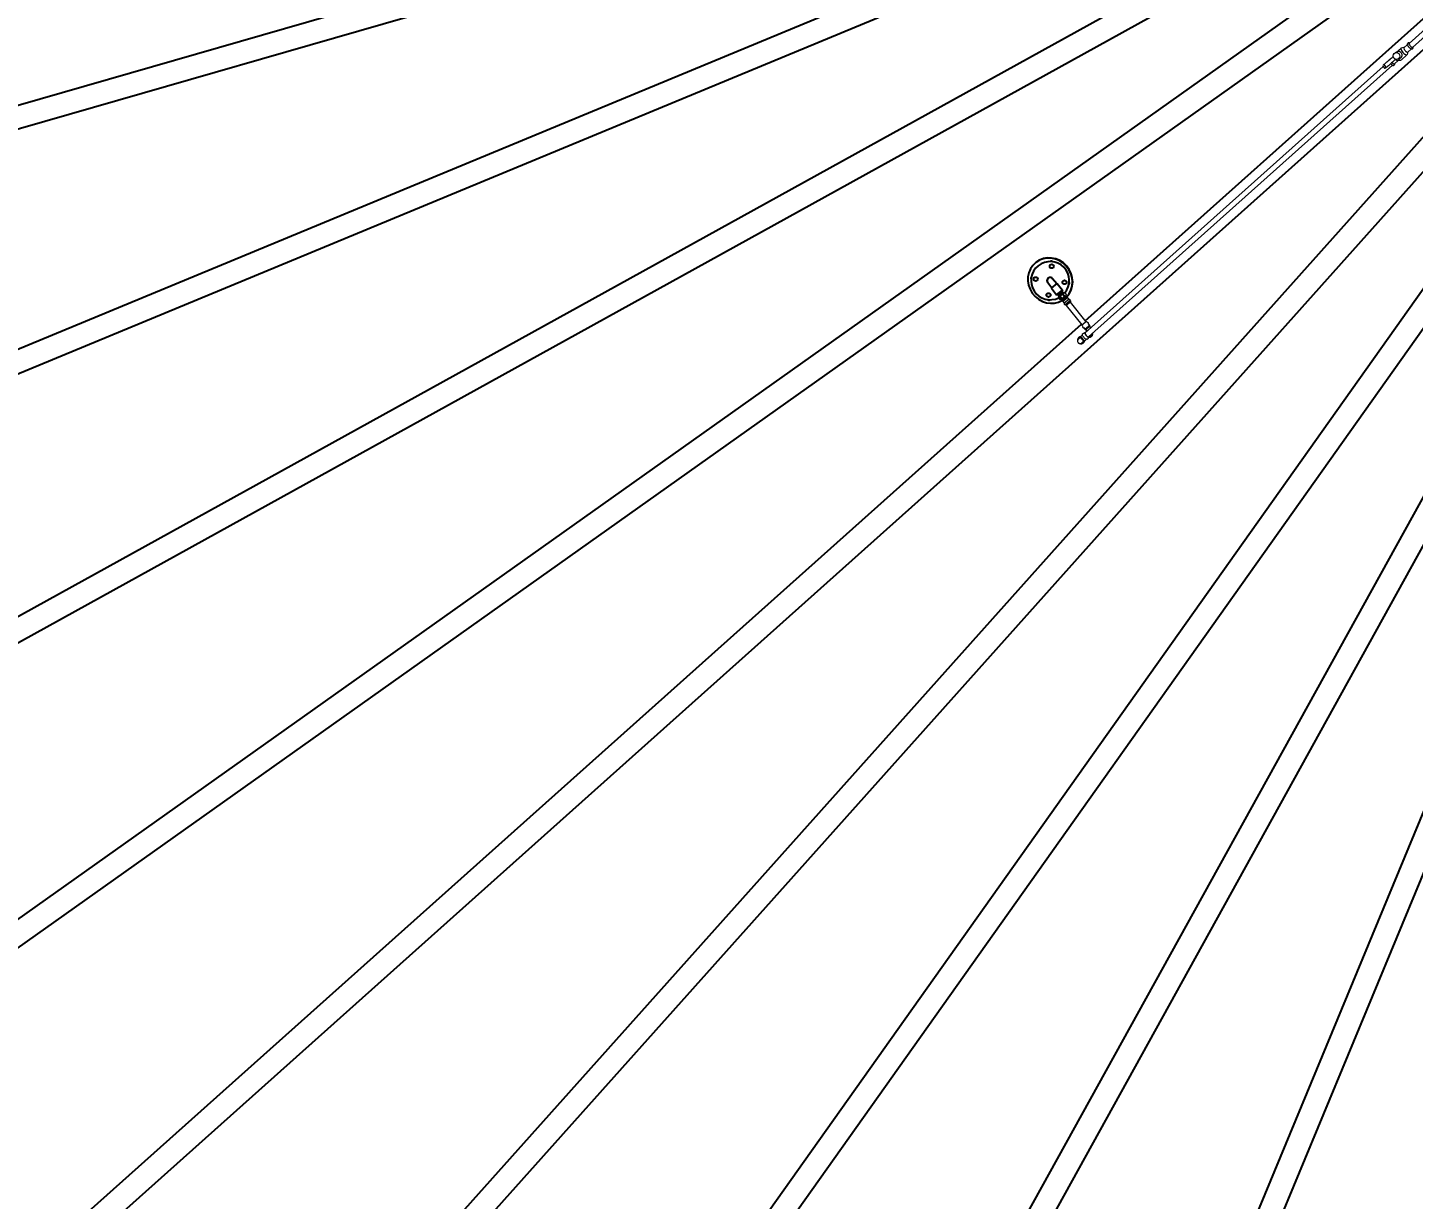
# Model space of a CAD drawing. Header units: millimetres. Extents: x 0 to 118900, y 0 to 84100.
# Drawn here: x 46862 to 52848, y 11692 to 16755 of the extents above; entities that cross this region are included whole.
import ezdxf

# ---------------------------------------------------------------- set-up
doc = ezdxf.new("R2010")
doc.units = ezdxf.units.MM
doc.header["$LTSCALE"] = 100
doc.layers.add('4003-AREA-04.1_F-Foundation', color=7, linetype='Continuous', lineweight=25, true_color=0xadadad)
doc.layers.add('P_Anti-Foam (AF)', color=6, linetype='Continuous', lineweight=18, true_color=0xff00ff)
for name, color, linetype, lineweight in [('4003-AREA-04.1_T-Tank', 7, 'Continuous', 25), ('Dimension', 7, 'Continuous', 18), ('Visible', 7, 'Continuous', 25)]:
    doc.layers.add(name, color=color, linetype=linetype, lineweight=lineweight)
doc.styles.add('Title', font='arial.ttf')
doc.dimstyles.new('Default - Method 2b', dxfattribs={"dimscale": 100, "dimtxt": 3, "dimasz": 2.5, "dimexe": 3, "dimexo": 0.5, "dimgap": 0.7, "dimtad": 0, "dimtoh": 1, "dimdec": 1, "dimrnd": 1e-08, "dimtxsty": 'Title', "dimcen": 0.09, "dimdle": 10, "dimclrd": 256, "dimclre": 256, "dimclrt": 7, "dimadec": 0, "dimazin": 2, "dimtfac": 0.833333, "dimtdec": 1, "dimtmove": 0, "dimatfit": 3, "dimfxl": 1, "dimtolj": 1, "dimlwd": -1, "dimlwe": -1, "dimarcsym": 0})

# ---------------------------------------------------------------- blocks, each defined once
blk = doc.blocks.new('*D26')
at = {"layer": 'Defpoints', "color": 0, "transparency": 16777216}
for p in [(24937.9, 18779.6), (55187.9, 18779.6), (55187.9, 4279.6)]:
    blk.add_point(p, dxfattribs=at)
at = {"layer": 'Dimension', "transparency": 16777216}
for p, q in [((24937.9, 18729.6), (24937.9, 3979.6)), ((55187.9, 18729.6), (55187.9, 3979.6)), ((25187.9, 4279.6), (54937.9, 4279.6))]:
    blk.add_line(p, q, dxfattribs=at)
for points in [[(25187.9, 4321.3), (25187.9, 4237.9), (24937.9, 4279.6)], [(54937.9, 4321.3), (54937.9, 4237.9), (55187.9, 4279.6)]]:
    blk.add_solid(points, dxfattribs=at)
at = {"layer": 'Dimension', "color": 7, "transparency": 16777216, "insert": (39499, 4349.6), "char_height": 300, "attachment_point": 7, "style": 'Title'}
blk.add_mtext('\\A1;30250', dxfattribs=at)

msp = doc.modelspace()

# ---------------------------------------------------------------- linework, layer by layer
at = {"layer": '4003-AREA-04.1_F-Foundation'}
msp.add_circle((55187.91, 18779.59), 12250, dxfattribs=at)
at = {"layer": '4003-AREA-04.1_T-Tank'}
msp.add_circle((55187.91, 18779.59), 11950, dxfattribs=at)
at = {"layer": 'P_Anti-Foam (AF)'}
for p, q in [((52898.8, 16748.48), (52829.43, 16686.48)), ((52913.46, 16732.08), (52844.09, 16670.08)), ((52779.51, 16650.72), (52769.33, 16646.51)), ((52775.61, 16649.11), (52794.96, 16666.4)), ((52807.25, 16668.87), (52796.12, 16666.94)), ((52806.95, 16668.6), (52823.04, 16682.98)), ((52824.11, 16650.01), (52820.94, 16639.17)), ((52822.97, 16682.2), (52823.29, 16685.59)), ((52823.81, 16649.73), (52839.9, 16664.12)), ((52839.11, 16664.13), (52842.52, 16664.07)), ((52717.79, 16586.7), (51430.22, 15435.95)), ((52757.95, 16593.09), (51444.88, 15419.55)), ((52717.82, 16586.66), (52721.63, 16582.07)), ((52720.29, 16595.53), (52718.18, 16593.64)), ((52730.52, 16584.68), (52721.63, 16595.39)), ((52728.33, 16581.39), (52730.45, 16583.28)), ((52766.29, 16598.33), (52782.53, 16612.85)), ((52766.74, 16598.73), (52766.49, 16596.13)), ((52790.99, 16623.01), (52780.81, 16618.79)), ((52782.06, 16612.76), (52793.66, 16614.78)), ((52794.83, 16615.32), (52820.28, 16638.07)), ((51312.22, 15605.14), (51307.83, 15601.63)), ((51310.94, 15597.72), (51307.83, 15601.63)), ((51308.98, 15602.81), (51309.1, 15602.65)), ((51315.33, 15601.23), (51310.94, 15597.72)), ((51312.22, 15605.14), (51313.62, 15606.25)), ((51315.33, 15601.23), (51312.22, 15605.14)), ((51313.37, 15599.66), (51314.61, 15598.09)), ((51323.81, 15614.38), (51313.62, 15606.25)), ((51316.73, 15602.34), (51313.62, 15606.25)), ((51314.09, 15594.99), (51336.37, 15612.76)), ((51314.09, 15594.99), (51316.58, 15591.86)), ((51335.08, 15612.72), (51314.41, 15596.24)), ((51314.61, 15598.09), (51314.41, 15596.24)), ((51314.41, 15596.24), (51314.89, 15595.63)), ((51333.22, 15612.93), (51314.61, 15598.09)), ((51323.14, 15579.82), (51315.12, 15589.88)), ((51316.58, 15591.86), (51315.13, 15589.89)), ((51315.33, 15601.23), (51316.73, 15602.34)), ((51316.58, 15591.86), (51338.86, 15609.63)), ((51326.93, 15610.47), (51316.73, 15602.34)), ((51327.96, 15583.66), (51319.93, 15593.72)), ((51321.6, 15595.05), (51329.62, 15584.99)), ((51323.14, 15579.82), (51327.96, 15583.66)), ((51323.81, 15614.38), (51325.34, 15615.6)), ((51323.81, 15614.38), (51326.93, 15610.47)), ((51331.14, 15620.23), (51325.34, 15615.6)), ((51325.34, 15615.6), (51328.46, 15611.7)), ((51326.93, 15610.47), (51328.46, 15611.7)), ((51329.62, 15584.99), (51327.96, 15583.66)), ((51329.18, 15582.88), (51328.32, 15583.96)), ((51334.26, 15616.32), (51328.46, 15611.7)), ((51329.18, 15582.88), (51344.82, 15595.35)), ((51329.18, 15582.88), (51329.48, 15580.9)), ((51329.48, 15580.9), (51346.68, 15594.62)), ((51333.2, 15576.24), (51329.48, 15580.9)), ((51329.62, 15584.99), (51340.79, 15593.9)), ((51329.88, 15619.48), (51330.01, 15619.33)), ((51331.14, 15620.23), (51331.28, 15620.34)), ((51331.14, 15620.23), (51334.26, 15616.32)), ((51334.4, 15616.43), (51331.28, 15620.34)), ((51331.97, 15614.5), (51333.22, 15612.93)), ((51340.79, 15593.9), (51332.77, 15603.96)), ((51350.4, 15589.96), (51333.2, 15576.24)), ((51333.2, 15576.24), (51334.2, 15572.1)), ((51333.22, 15612.93), (51335.08, 15612.72)), ((51354.21, 15588.06), (51334.2, 15572.1)), ((51334.2, 15572.1), (51340.1, 15564.7)), ((51334.4, 15616.43), (51334.26, 15616.32)), ((51342.62, 15595.36), (51334.59, 15605.41)), ((51335.08, 15612.72), (51335.56, 15612.12)), ((51336.37, 15612.76), (51338.86, 15609.63)), ((51338.86, 15609.63), (51341.1, 15610.61)), ((51340.1, 15564.7), (51339.57, 15563.36)), ((51360.11, 15580.66), (51340.1, 15564.7)), ((51342.62, 15595.36), (51340.79, 15593.9)), ((51340.95, 15610.49), (51348.98, 15600.43)), ((51341.12, 15610.61), (51349.14, 15600.56)), ((51342.62, 15595.36), (51348.98, 15600.43)), ((51344.82, 15595.35), (51343.96, 15596.43)), ((51364.79, 15574.8), (51344.78, 15558.83)), ((51344.82, 15595.35), (51346.68, 15594.62)), ((51350.4, 15589.96), (51346.68, 15594.62)), ((51368.72, 15569.87), (51348.7, 15553.91)), ((51349.14, 15600.56), (51348.98, 15600.43)), ((51350.4, 15589.96), (51354.21, 15588.06)), ((51354.21, 15588.06), (51360.11, 15580.66)), ((51360.11, 15580.66), (51361.53, 15580.88)), ((51364.79, 15574.8), (51365.32, 15576.13)), ((51364.79, 15574.8), (51368.72, 15569.87)), ((51434.42, 15484.6), (51367.31, 15568.75)), ((51344.78, 15558.83), (51343.36, 15558.62)), ((51344.78, 15558.83), (51348.7, 15553.91)), ((51417.22, 15470.89), (51350.11, 15555.03)), ((51435.83, 15485.73), (51415.81, 15469.76)), ((51419.74, 15464.84), (51415.81, 15469.76)), ((51430.15, 15451.78), (51424.42, 15458.98)), ((51450.17, 15467.75), (51430.15, 15451.78)), ((51433.51, 15450.35), (51430.15, 15451.78)), ((51439.75, 15480.8), (51435.83, 15485.73)), ((51450.17, 15467.75), (51444.43, 15474.94)), ((51450.88, 15463.86), (51450.17, 15467.75)), ((51401.63, 15412.15), (51403.97, 15414.02)), ((51411.25, 15418.68), (51412.38, 15422.12)), ((51418.33, 15427.74), (51412.8, 15422.8)), ((51417.59, 15392.14), (51419.93, 15394)), ((51429.02, 15437.29), (51424.58, 15433.32)), ((51425.61, 15402.63), (51429.15, 15403.36)), ((51428.26, 15402.95), (51428.66, 15403.26)), ((51435.39, 15408.65), (51429.86, 15403.71)), ((51435.2, 15408.48), (51435.41, 15408.65)), ((51446.08, 15418.21), (51441.64, 15414.24)), ((51442.68, 15414.45), (51450.77, 15420.9)), ((51451.89, 15419.49), (51453.49, 15420.77))]:
    msp.add_line(p, q, dxfattribs=at)
for centre, radius, start, end in [((51362.06, 15577.42), 3.5, 338.478376, 98.669863), ((51342.83, 15562.08), 3.5, 158.478376, 278.669863), ((51422.54, 15462.28), 3.59, 141.254503, 295.893736), ((51419.55, 15464.68), 0.25, 321.254503, 38.574119), ((51424.22, 15458.82), 0.25, 38.574119, 115.893736), ((51439.95, 15480.96), 0.25, 218.574119, 295.893736), ((51441.63, 15477.5), 3.59, 321.254503, 115.893736), ((51444.63, 15475.09), 0.25, 141.254503, 218.574119)]:
    msp.add_arc(centre, radius, start, end, dxfattribs=at)
msp.add_ellipse((52775.07, 16632.65), major_axis=(5.74, -13.86), ratio=0.9396926, dxfattribs=at)
for centre, major_axis, ratio, start_param, end_param in [((52785.25, 16636.87), (5.74, -13.86), 0.9396926, 0, 3.1415927), ((52807.62, 16652.23), (-12.66, 14.17), 0.324902, 6.0835185, 9.6244448), ((52815.38, 16659.17), (-8.43, 9.43), 0.324902, 0, 3.1415927), ((52831.92, 16673.96), (-8.43, 9.43), 0.324902, 0.2924135, 2.8491792), ((52837.2, 16678.67), (-7.43, 8.31), 0.324902, 6.1189709, 9.5889924), ((52721.35, 16589.81), (-1.91, 4.62), 0.9396926, 0.3177212, 1.8885175), ((52720.93, 16594.76), (-0.383, 0.924), 0.9396926, 5.0301101, 6.6009065), ((52729.81, 16584.05), (0.383, -0.924), 0.9396926, 0.3177212, 1.8885175), ((52732.56, 16590.72), (3.22, -3.82), 0.071895, 6.1758542, 6.2849944), ((52757.86, 16607.76), (8.43, -9.43), 0.324902, 4.795378, 6.2831853), ((52774.41, 16622.55), (8.43, -9.43), 0.324902, 4.9072984, 6.0835185), ((52782.16, 16629.48), (12.66, -14.17), 0.324902, 5.1444409, 6.2831853), ((52725.16, 16585.22), (1.91, -4.62), 0.9396926, 5.0301101, 6.6009065), ((51328.12, 15600.25), (13, 10.37), 0.0001115, 2.0964114, 2.2518837), ((51328.12, 15600.24), (13, 10.37), 0.0001222, 1.0492085, 1.2046796), ((51328.11, 15600.24), (13, 10.37), 0.0000108, 0.0020107, 0.1574818), ((51409.61, 15402.14), (-7.98, 10.01), 0.9455903, 5.8677597, 7.3694977), ((51409.61, 15402.14), (7.98, -10.01), 0.9455903, 5.1377867, 6.935429), ((51421.33, 15413.26), (8.53, -9.54), 0.324902, 3.1415927, 6.2831853), ((51437.55, 15427.75), (8.53, -9.54), 0.324902, 2.6048425, 6.8199355), ((51437.55, 15427.75), (7.33, -8.2), 0.324902, 3.1415927, 6.2831853), ((51443.91, 15429.5), (7.98, -10.01), 0.9455903, 5.7464351, 7.225144), ((51443.91, 15429.5), (6.86, -8.6), 0.9455903, 0, 0.8005453), ((51449.76, 15434.16), (7.98, -10.01), 0.9455903, 0.6591281, 0.9834994)]:
    msp.add_ellipse(centre, major_axis=major_axis, ratio=ratio, start_param=start_param, end_param=end_param, dxfattribs=at)
for points, knots in [([(52831.83, 16688.63), (52830.65, 16689.22), (52829.5, 16689.64), (52827.73, 16689.76), (52827.21, 16689.74), (52825.98, 16689.46), (52825.25, 16689.1), (52824.22, 16688.14), (52823.88, 16687.62), (52823.45, 16686.59), (52823.34, 16686.08), (52823.29, 16685.59)], [8.84859554, 8.84859554, 8.84859554, 8.84859554, 9.21767232, 9.21767232, 9.36079387, 9.36079387, 9.54634797, 9.54634797, 9.69010616, 9.69010616, 9.83041044, 9.83041044, 9.83041044, 9.83041044]), ([(52842.52, 16664.07), (52842.98, 16664.07), (52843.47, 16664.11), (52844.63, 16664.43), (52845.33, 16664.8), (52846.3, 16665.76), (52846.63, 16666.29), (52847.09, 16667.46), (52847.18, 16668.1), (52847.21, 16669.74), (52847, 16670.73), (52846.61, 16671.9), (52846.55, 16672.06), (52846.49, 16672.22)], [6.10399079, 6.10399079, 6.10399079, 6.10399079, 6.23536844, 6.23536844, 6.41335606, 6.41335606, 6.55739045, 6.55739045, 6.73535608, 6.73535608, 7.03758287, 7.03758287, 7.08580569, 7.08580569, 7.08580569, 7.08580569]), ([(52720.45, 16595.64), (52720.63, 16595.74), (52720.86, 16595.89), (52721.41, 16596.25), (52721.74, 16596.48), (52722.46, 16597.01), (52722.87, 16597.32), (52723.71, 16597.99), (52724.15, 16598.35), (52724.79, 16598.89), (52724.99, 16599.07), (52725.19, 16599.24)], [0, 0, 0, 0, 0.13726029, 0.13726029, 0.28544322, 0.28544322, 0.44772025, 0.44772025, 0.61447545, 0.61447545, 0.6975276, 0.6975276, 0.6975276, 0.6975276]), ([(52735.78, 16586.89), (52735.01, 16586.23), (52734.19, 16585.55), (52732.61, 16584.28), (52731.82, 16583.68), (52730.35, 16582.59), (52729.64, 16582.1), (52728.43, 16581.32), (52727.91, 16581.01), (52727.37, 16580.74)], [0, 0, 0, 0, 0.3109363, 0.3109363, 0.6147426, 0.6147426, 0.9255275, 0.9255275, 1.202697, 1.202697, 1.202697, 1.202697]), ([(52745.97, 16617.51), (52745.92, 16617.5), (52745.87, 16617.49), (52745.15, 16617.29), (52744.46, 16616.92), (52743.48, 16615.95), (52743.16, 16615.43), (52742.94, 16614.89), (52742.94, 16614.87), (52742.93, 16614.85)], [3.08055909, 3.08055909, 3.08055909, 3.08055909, 3.09377578, 3.09377578, 3.27176341, 3.27176341, 3.4157978, 3.4157978, 3.42062129, 3.42062129, 3.42062129, 3.42062129]), ([(52749.99, 16599.43), (52750.3, 16599.11), (52750.6, 16598.79), (52752.01, 16597.38), (52753.15, 16596.36), (52755.45, 16594.56), (52756.61, 16593.79), (52759, 16592.54), (52760.21, 16592.08), (52762.05, 16591.95), (52762.57, 16591.98), (52763.81, 16592.26), (52764.54, 16592.61), (52765.56, 16593.58), (52765.9, 16594.1), (52766.34, 16595.12), (52766.45, 16595.63), (52766.49, 16596.13)], [4.8959648, 4.8959648, 4.8959648, 4.8959648, 4.9918324, 4.9918324, 5.3328964, 5.3328964, 5.6855671, 5.6855671, 6.0760797, 6.0760797, 6.2192012, 6.2192012, 6.4047553, 6.4047553, 6.5485135, 6.5485135, 6.6888178, 6.6888178, 6.6888178, 6.6888178]), ([(51450.88, 15463.86), (51450.87, 15463.88), (51450.84, 15463.87), (51450.62, 15463.78), (51450.22, 15463.53), (51449.03, 15462.72), (51448.23, 15462.16), (51446.41, 15460.85), (51445.41, 15460.12), (51443.24, 15458.49), (51442.08, 15457.61), (51440.36, 15456.27), (51439.79, 15455.83), (51438.73, 15454.98), (51438.24, 15454.59), (51436.96, 15453.54), (51436.24, 15452.94), (51434.87, 15451.76), (51434.3, 15451.25), (51433.62, 15450.57), (51433.47, 15450.39), (51433.5, 15450.35)], [-5.5799813, -5.5799813, -5.5799813, -5.5799813, -5.44564, -5.44564, -5.0064557, -5.0064557, -4.5657316, -4.5657316, -4.1536951, -4.1536951, -3.7172624, -3.7172624, -3.4969083, -3.4969083, -3.2902801, -3.2902801, -2.9338438, -2.9338438, -2.4966253, -2.4966253, -2.1065251, -2.1065251, -2.1065251, -2.1065251]), ([(51437.3, 15444.41), (51436.98, 15444.98), (51436.64, 15445.58), (51435.45, 15447.54), (51434.52, 15448.95), (51433.5, 15450.35)], [4.22936785, 4.22936785, 4.22936785, 4.22936785, 4.33400744, 4.33400744, 4.5685604, 4.5685604, 4.5685604, 4.5685604]), ([(51436.61, 15443.89), (51437.86, 15444.88), (51439.28, 15445.67), (51441.24, 15446.38), (51441.7, 15446.52), (51442.17, 15446.63)], [0, 0, 0, 0, 0.31256168, 0.31256168, 0.40689759, 0.40689759, 0.40689759, 0.40689759]), ([(51454.85, 15457.97), (51454.8, 15458.05), (51454.75, 15458.14), (51453.52, 15460.12), (51452.24, 15462.01), (51450.88, 15463.86)], [4.34990869, 4.34990869, 4.34990869, 4.34990869, 4.36025297, 4.36025297, 4.594685, 4.594685, 4.594685, 4.594685]), ([(51454.85, 15457.97), (51453.97, 15459.41), (51453.02, 15460.85), (51451.65, 15462.81), (51451.26, 15463.34), (51450.88, 15463.86)], [2.77911236, 2.77911236, 2.77911236, 2.77911236, 2.95717277, 2.95717277, 3.02388868, 3.02388868, 3.02388868, 3.02388868]), ([(51411.39, 15419.11), (51411.03, 15418.79), (51410.68, 15418.48), (51409.99, 15417.86), (51409.66, 15417.55), (51408.99, 15416.95), (51408.67, 15416.66), (51408.04, 15416.08), (51407.73, 15415.81), (51407.11, 15415.24), (51406.8, 15414.96), (51406.19, 15414.4), (51405.89, 15414.13), (51405.33, 15413.61), (51405.05, 15413.36), (51404.53, 15412.87), (51404.28, 15412.64), (51403.8, 15412.19), (51403.57, 15411.98), (51403.13, 15411.57), (51402.92, 15411.37), (51402.53, 15411), (51402.34, 15410.82), (51401.99, 15410.48), (51401.82, 15410.32), (51401.35, 15409.85), (51401.07, 15409.58), (51400.61, 15409.09), (51400.45, 15408.92), (51400.12, 15408.53), (51399.99, 15408.38), (51399.64, 15407.92), (51399.42, 15407.65), (51398.82, 15406.66), (51398.47, 15406.14), (51397.87, 15404.38), (51397.69, 15403.76), (51397.49, 15402.31), (51397.43, 15401.63), (51397.53, 15399.62), (51397.79, 15398.11), (51399.08, 15395.45), (51399.83, 15394.38), (51401.56, 15392.67), (51402.51, 15392.01), (51404.46, 15391), (51405.45, 15390.7), (51407.44, 15390.3), (51408.34, 15390.29), (51410.19, 15390.39), (51410.9, 15390.57), (51412.33, 15390.97), (51412.79, 15391.19), (51413.56, 15391.55), (51413.82, 15391.69), (51414.28, 15391.96), (51414.46, 15392.07), (51414.88, 15392.34), (51415.06, 15392.47), (51415.32, 15392.66), (51415.41, 15392.73), (51415.5, 15392.79)], [3.2872986, 3.2872986, 3.2872986, 3.2872986, 3.3486136, 3.3486136, 3.4103613, 3.4103613, 3.4720837, 3.4720837, 3.533328, 3.533328, 3.5989637, 3.5989637, 3.6650831, 3.6650831, 3.7311359, 3.7311359, 3.7965929, 3.7965929, 3.8624603, 3.8624603, 3.928621, 3.928621, 3.9945619, 3.9945619, 4.0598579, 4.0598579, 4.1914904, 4.1914904, 4.2573067, 4.2573067, 4.2912816, 4.2912816, 4.3260501, 4.3260501, 4.3513214, 4.3513214, 4.3611957, 4.3611957, 4.3676221, 4.3676221, 4.3766472, 4.3766472, 4.3825964, 4.3825964, 4.3881472, 4.3881472, 4.3945077, 4.3945077, 4.4031772, 4.4031772, 4.4170748, 4.4170748, 4.4397501, 4.4397501, 4.4651781, 4.4651781, 4.4967039, 4.4967039, 4.5529073, 4.5529073, 4.5863879, 4.5863879, 4.5863879, 4.5863879]), ([(51411.39, 15419.11), (51410.41, 15418.24), (51409.48, 15417.39), (51408.2, 15416.23), (51407.8, 15415.87), (51407.03, 15415.17), (51406.66, 15414.83), (51405.94, 15414.18), (51405.6, 15413.86), (51404.94, 15413.26), (51404.63, 15412.97), (51404.04, 15412.42), (51403.76, 15412.16), (51403.22, 15411.65), (51402.97, 15411.42), (51402.5, 15410.97), (51402.28, 15410.76), (51401.87, 15410.36), (51401.67, 15410.18), (51401.13, 15409.63), (51400.84, 15409.35), (51400.24, 15408.68), (51400.08, 15408.49), (51399.66, 15407.95), (51399.44, 15407.68), (51398.84, 15406.69), (51398.5, 15406.18), (51397.9, 15404.47), (51397.71, 15403.85), (51397.49, 15402.41), (51397.43, 15401.73), (51397.51, 15399.72), (51397.76, 15398.2), (51399.04, 15395.51), (51399.78, 15394.44), (51401.51, 15392.71), (51402.46, 15392.04), (51404.41, 15391.02), (51405.39, 15390.72), (51407.39, 15390.31), (51408.29, 15390.29), (51410.15, 15390.38), (51410.86, 15390.56), (51412.3, 15390.96), (51412.77, 15391.18), (51413.55, 15391.54), (51413.8, 15391.68), (51414.27, 15391.95), (51414.45, 15392.06), (51414.87, 15392.33), (51415.04, 15392.46), (51415.31, 15392.65), (51415.41, 15392.72), (51415.5, 15392.79)], [0.4766651, 0.4766651, 0.4766651, 0.4766651, 0.6451185, 0.6451185, 0.723303, 0.723303, 0.8023489, 0.8023489, 0.881311, 0.881311, 0.9592777, 0.9592777, 1.0378457, 1.0378457, 1.1169571, 1.1169571, 1.1957241, 1.1957241, 1.273437, 1.273437, 1.4305166, 1.4305166, 1.4792559, 1.4792559, 1.5148349, 1.5148349, 1.540132, 1.540132, 1.55018, 1.55018, 1.5567365, 1.5567365, 1.5658886, 1.5658886, 1.5718602, 1.5718602, 1.5774068, 1.5774068, 1.583741, 1.583741, 1.5923475, 1.5923475, 1.6061075, 1.6061075, 1.628643, 1.628643, 1.654041, 1.654041, 1.685344, 1.685344, 1.7406962, 1.7406962, 1.7757545, 1.7757545, 1.7757545, 1.7757545]), ([(51411.78, 15420.31), (51411.29, 15420.29), (51410.81, 15420.26), (51408.71, 15419.98), (51407.14, 15419.51), (51404.24, 15418.08), (51402.93, 15417.13), (51400.67, 15414.86), (51399.73, 15413.54), (51398.32, 15410.64), (51397.85, 15409.07), (51397.55, 15406.79), (51397.51, 15406.11), (51397.51, 15405.43)], [2.4736668, 2.4736668, 2.4736668, 2.4736668, 2.5686702, 2.5686702, 2.8853532, 2.8853532, 3.1986246, 3.1986246, 3.5113979, 3.5113979, 3.8268182, 3.8268182, 3.9579868, 3.9579868, 3.9579868, 3.9579868]), ([(51410.13, 15389.61), (51410.57, 15389.51), (51411.01, 15389.43), (51413.09, 15389.14), (51414.76, 15389.18), (51417.97, 15389.8), (51419.51, 15390.36), (51421.79, 15391.67), (51422.62, 15392.27), (51423.38, 15392.94)], [5.36068439, 5.36068439, 5.36068439, 5.36068439, 5.44795804, 5.44795804, 5.76839077, 5.76839077, 6.08430066, 6.08430066, 6.28318531, 6.28318531, 6.28318531, 6.28318531]), ([(51415.97, 15408.73), (51415.27, 15409.52), (51414.62, 15410.34), (51413.46, 15411.97), (51412.96, 15412.77), (51411.94, 15414.64), (51411.52, 15415.66), (51411.08, 15417.41), (51411.07, 15418.14), (51411.25, 15418.68)], [-6.9461174, -6.9461174, -6.9461174, -6.9461174, -6.6294511, -6.6294511, -6.3206085, -6.3206085, -5.8835873, -5.8835873, -5.4568144, -5.4568144, -5.4568144, -5.4568144]), ([(51415.5, 15392.79), (51416.26, 15393.36), (51416.94, 15394.03), (51417.6, 15394.9), (51417.68, 15395.01), (51417.76, 15395.13)], [-5.30451329, -5.30451329, -5.30451329, -5.30451329, -5.00645569, -5.00645569, -4.96272704, -4.96272704, -4.96272704, -4.96272704]), ([(51425.61, 15402.63), (51425.25, 15402.55), (51424.83, 15402.56), (51423.63, 15402.81), (51422.79, 15403.16), (51420.94, 15404.23), (51419.94, 15404.95), (51417.92, 15406.67), (51416.91, 15407.66), (51415.97, 15408.73)], [-1.53005, -1.53005, -1.53005, -1.53005, -1.258917, -1.258917, -0.8459736, -0.8459736, -0.4266473, -0.4266473, 0, 0, 0, 0]), ([(51426.06, 15402.72), (51425.72, 15402.41), (51425.38, 15402.11), (51424.71, 15401.51), (51424.39, 15401.21), (51423.75, 15400.63), (51423.43, 15400.35), (51422.82, 15399.8), (51422.53, 15399.53), (51421.94, 15398.99), (51421.64, 15398.72), (51421.06, 15398.19), (51420.78, 15397.93), (51420.24, 15397.44), (51419.99, 15397.2), (51419.5, 15396.75), (51419.26, 15396.53), (51418.83, 15396.13), (51418.62, 15395.93), (51418.23, 15395.57), (51418.05, 15395.4), (51417.72, 15395.08), (51417.57, 15394.94), (51417.3, 15394.68), (51417.18, 15394.56), (51416.91, 15394.3), (51416.79, 15394.18), (51416.74, 15394.13), (51416.74, 15394.13), (51416.74, 15394.13)], [3.28939569, 3.28939569, 3.28939569, 3.28939569, 3.3500757, 3.3500757, 3.41124431, 3.41124431, 3.47243759, 3.47243759, 3.53318611, 3.53318611, 3.5982067, 3.5982067, 3.66387746, 3.66387746, 3.72961142, 3.72961142, 3.79479737, 3.79479737, 3.85962854, 3.85962854, 3.92530305, 3.92530305, 3.99117087, 3.99117087, 4.05640863, 4.05640863, 4.16791457, 4.16791457, 4.1869632, 4.1869632, 4.1869632, 4.1869632]), ([(51426.06, 15402.72), (51425.12, 15401.87), (51424.22, 15401.06), (51422.99, 15399.94), (51422.6, 15399.6), (51421.86, 15398.92), (51421.51, 15398.6), (51420.82, 15397.97), (51420.49, 15397.67), (51419.87, 15397.1), (51419.58, 15396.83), (51419.04, 15396.33), (51418.8, 15396.1), (51418.34, 15395.67), (51418.13, 15395.47), (51417.74, 15395.1), (51417.56, 15394.93), (51417.25, 15394.64), (51417.12, 15394.51), (51416.87, 15394.26), (51416.76, 15394.15), (51416.74, 15394.13), (51416.74, 15394.13), (51416.74, 15394.13)], [0.47876225, 0.47876225, 0.47876225, 0.47876225, 0.64511848, 0.64511848, 0.72295805, 0.72295805, 0.80188427, 0.80188427, 0.88089241, 0.88089241, 0.95893902, 0.95893902, 1.03320781, 1.03320781, 1.10871844, 1.10871844, 1.18450658, 1.18450658, 1.25931669, 1.25931669, 1.36640592, 1.36640592, 1.37632976, 1.37632976, 1.37632976, 1.37632976]), ([(51442.6, 15415.1), (51442.61, 15415.06), (51442.61, 15415.02), (51442.72, 15414.31), (51442.76, 15413.61), (51442.59, 15412.43), (51442.49, 15411.97), (51442.03, 15410.84), (51441.58, 15410.16), (51440.49, 15409.19), (51439.91, 15408.86), (51438.68, 15408.43), (51438.04, 15408.35), (51436.54, 15408.35), (51435.74, 15408.52), (51433.6, 15409.23), (51432.3, 15409.95), (51429.74, 15411.71), (51428.51, 15412.72), (51426.19, 15414.89), (51425.1, 15416.04), (51423.09, 15418.41), (51422.17, 15419.63), (51420.55, 15422.11), (51419.85, 15423.36), (51418.71, 15425.95), (51418.29, 15427.27), (51418.2, 15429.3), (51418.23, 15429.9), (51418.57, 15431.32), (51418.95, 15432.16), (51420.04, 15433.34), (51420.6, 15433.74), (51421.79, 15434.29), (51422.42, 15434.42), (51423.82, 15434.53), (51424.56, 15434.43), (51425.35, 15434.23), (51425.45, 15434.21), (51425.54, 15434.18)], [1.080415, 1.080415, 1.080415, 1.080415, 1.0913645, 1.0913645, 1.2827676, 1.2827676, 1.3930643, 1.3930643, 1.5535345, 1.5535345, 1.6846421, 1.6846421, 1.8356647, 1.8356647, 2.0660808, 2.0660808, 2.4777165, 2.4777165, 2.8563497, 2.8563497, 3.2074511, 3.2074511, 3.5548006, 3.5548006, 3.9136008, 3.9136008, 4.3147475, 4.3147475, 4.471703, 4.471703, 4.6619084, 4.6619084, 4.7941765, 4.7941765, 4.9365911, 4.9365911, 5.1387714, 5.1387714, 5.1662822, 5.1662822, 5.1662822, 5.1662822]), ([(51423.38, 15392.94), (51424.57, 15394.01), (51425.59, 15395.27), (51427.16, 15398.08), (51427.72, 15399.61), (51428.15, 15401.86), (51428.24, 15402.52), (51428.28, 15403.18)], [0, 0, 0, 0, 0.31261107, 0.31261107, 0.62736148, 0.62736148, 0.75651553, 0.75651553, 0.75651553, 0.75651553]), ([(51432.04, 15437.58), (51432.61, 15439.09), (51433.42, 15440.5), (51435.09, 15442.53), (51435.82, 15443.25), (51436.61, 15443.89)], [5.76958434, 5.76958434, 5.76958434, 5.76958434, 6.08403813, 6.08403813, 6.28318531, 6.28318531, 6.28318531, 6.28318531]), ([(51461.47, 15434.38), (51461.7, 15433.36), (51461.83, 15432.32), (51461.9, 15429.62), (51461.68, 15427.96), (51460.71, 15424.82), (51459.98, 15423.34), (51458.09, 15420.72), (51456.93, 15419.58), (51454.31, 15417.74), (51452.85, 15417.04), (51449.76, 15416.14), (51448.14, 15415.94), (51445.95, 15416.02), (51445.39, 15416.08), (51444.83, 15416.16)], [2.0445573, 2.0445573, 2.0445573, 2.0445573, 2.2455502, 2.2455502, 2.5675434, 2.5675434, 2.8849806, 2.8849806, 3.1986595, 3.1986595, 3.5112784, 3.5112784, 3.8260737, 3.8260737, 3.935874, 3.935874, 3.935874, 3.935874])]:
    msp.add_open_spline(points, degree=3, knots=knots, dxfattribs=at)
for points in [[(52725.19, 16599.24), (52736.9, 16609.62), (52748.9, 16620.11), (52761.07, 16630.62)], [(52771.75, 16618.35), (52759.54, 16607.82), (52747.51, 16597.29), (52735.78, 16586.89)], [(51402.35, 15410.43), (51402.35, 15410.43), (51402.35, 15410.43), (51402.35, 15410.43)]]:
    msp.add_open_spline(points, degree=3, dxfattribs=at)
for points, weights in [([(51315.12, 15589.88), (51317.01, 15592.45), (51319.93, 15593.72)], [2.58508153772, 2.86513203764, 2.58508153772]), ([(51321.6, 15595.05), (51326.67, 15600.15), (51332.77, 15603.96)], [2.585349433, 2.86542895491, 2.585349433]), ([(51334.59, 15605.41), (51337.26, 15608.6), (51340.95, 15610.49)], [2.58508153772, 2.86513203764, 2.58508153772]), ([(51341.1, 15610.61), (51341.11, 15610.61), (51341.12, 15610.61)], [2.58635890069, 2.58572168246, 2.58508153772])]:
    msp.add_rational_spline(points, weights, degree=2, dxfattribs=at)
at = {"layer": 'Visible'}
for p, q in [((52574.05, 17974.38), (43718.95, 15422.82)), ((43882.54, 15574.03), (52317.72, 18004.59)), ((44128.63, 14252.2), (52574.05, 17750.87)), ((52595.29, 17651.43), (44166.9, 14159.81)), ((44705.07, 13042.42), (52678.79, 17449.83)), ((52717.3, 17356.86), (44753.45, 12954.9)), ((45413.35, 11904.79), (52803.45, 17148.87)), ((52842.71, 17054.11), (45471.22, 11823.24)), ((51430.97, 15488.93), (52932.63, 16831.02)), ((52973.17, 16733.13), (46311.18, 10779.05)), ((47188.2, 9902.11), (53143.35, 16566.55)), ((53241.23, 16526.01), (47262.77, 9835.48)), ((48232.47, 9062.25), (53462.68, 16434.28)), ((53557.45, 16395.03), (48314.03, 9004.38)), ((49364.2, 8344.59), (53765.42, 16308.88)), ((53858.39, 16270.37), (49451.72, 8296.22)), ((50569.17, 7758.15), (54059.99, 16186.87)), ((54152.38, 16148.6), (50661.56, 7719.89)), ((51216.55, 15740.14), (51217.62, 15740.99)), ((51268.38, 15653.57), (51286.47, 15630.9)), ((51284.55, 15629.37), (51309.41, 15649.2)), ((51284.55, 15629.37), (51307, 15601.23)), ((51307.5, 15647.67), (51289.41, 15670.35)), ((51309.41, 15649.2), (51331.86, 15621.06)), ((51307, 15601.23), (51331.86, 15621.06)), ((46244.54, 10853.61), (51414.54, 15474.24))]:
    msp.add_line(p, q, dxfattribs=at)
for centre in [(51285.89, 15724.07), (51216.79, 15668.95), (51341.01, 15654.97), (51271.9, 15599.85)]:
    msp.add_circle(centre, 8.75, dxfattribs=at)
for centre, radius, start, end in [((55187.91, 18779.59), 12796, 225.675698, 85.418923), ((55187.91, 18779.59), 12250, 248.674309, 61.10467), ((55187.91, 18779.59), 2654.3, 191.609291, 78.390709), ((55187.91, 18779.59), 2606, 191.099726, 78.900274), ((55187.91, 18779.59), 2600, 197.342135, 78.874333), ((51278.9, 15661.96), 82.5, 320.199671, 296.948567), ((51278.9, 15661.96), 13.75, 26.583552, 230.564686), ((51278.9, 15661.96), 13.45, 38.574119, 218.574119), ((51278.9, 15661.96), 13.45, 38.574119, 218.574119), ((55187.91, 18779.59), 12250, 211.496668, 241.10467)]:
    msp.add_arc(centre, radius, start, end, dxfattribs=at)
for centre, major_axis, start_param, end_param in [((51278.9, 15661.96), (62.35, -78.18), 0.1173286, 6.1658567), ((51279.97, 15662.81), (62.35, -78.18), 0.1026811, 3.1415927), ((51285.19, 15739.33), (-4.36, 5.47), 4.761426, 6.3657113), ((51286.26, 15740.18), (-4.36, 5.47), 0.1041798, 0.255875), ((51286.52, 15740.4), (-4.36, 5.47), 0.1303583, 0.2956026), ((51285.19, 15739.33), (4.36, -5.47), 5.4276463, 5.8930666), ((51202.07, 15673.04), (-4.36, 5.47), 6.2006593, 7.8049447), ((51203.14, 15673.89), (-4.36, 5.47), 0.1328949, 1.2788833), ((51203.41, 15674.11), (-4.36, 5.47), 0.200103, 1.2047188), ((51202.07, 15673.04), (4.36, -5.47), 0.3901187, 0.855539), ((51355.73, 15650.88), (-4.36, 5.47), 0.3901187, 0.855539), ((51355.73, 15650.88), (4.36, -5.47), 6.2006593, 7.8049447), ((51356.8, 15651.73), (4.36, -5.47), 6.0273103, 6.1790055), ((51357.07, 15651.95), (4.36, -5.47), 5.9875827, 6.152827), ((51272.61, 15584.59), (4.36, -5.47), 4.761426, 6.3657113), ((51273.68, 15585.44), (4.36, -5.47), 5.004302, 6.1502904), ((51272.61, 15584.59), (-4.36, 5.47), 5.4276463, 5.8930666), ((51273.95, 15585.66), (4.36, -5.47), 5.0784666, 6.0830823)]:
    msp.add_ellipse(centre, major_axis=major_axis, ratio=0.9396926, start_param=start_param, end_param=end_param, dxfattribs=at)
msp.add_open_spline([(51437.3, 15444.41), (51437.17, 15444.64), (51437.04, 15444.88), (51436.05, 15446.6), (51435.05, 15448.17), (51433.8, 15449.94), (51433.65, 15450.15), (51433.5, 15450.35)], degree=3, knots=[2.65857153, 2.65857153, 2.65857153, 2.65857153, 2.70089115, 2.70089115, 2.96365369, 2.96365369, 2.99776407, 2.99776407, 2.99776407, 2.99776407], dxfattribs=at)

# ---------------------------------------------------------------- dimensions: what is measured, and where the dimension line sits
at = {"layer": 'Dimension'}
dim = msp.add_linear_dim(base=(55187.91, 4279.59), p1=(24937.91, 18779.59), p2=(55187.91, 18779.59), angle=180, dimstyle='Default - Method 2b', override={"dimgap": 0.7, "dimtad": 1, "dimtoh": 0, "dimdec": 1, "dimtol": 0, "dimlim": 0, "dimtp": 0, "dimtm": 0, "dimtdec": 1, "dimtofl": 0, "dimatfit": 1}, dxfattribs=at)
dim.commit()
dim.dimension.update_dxf_attribs({"geometry": '*D26', "text_midpoint": (40062.91, 4279.59), "dimtype": 160})

doc.saveas('drawing.dxf')
